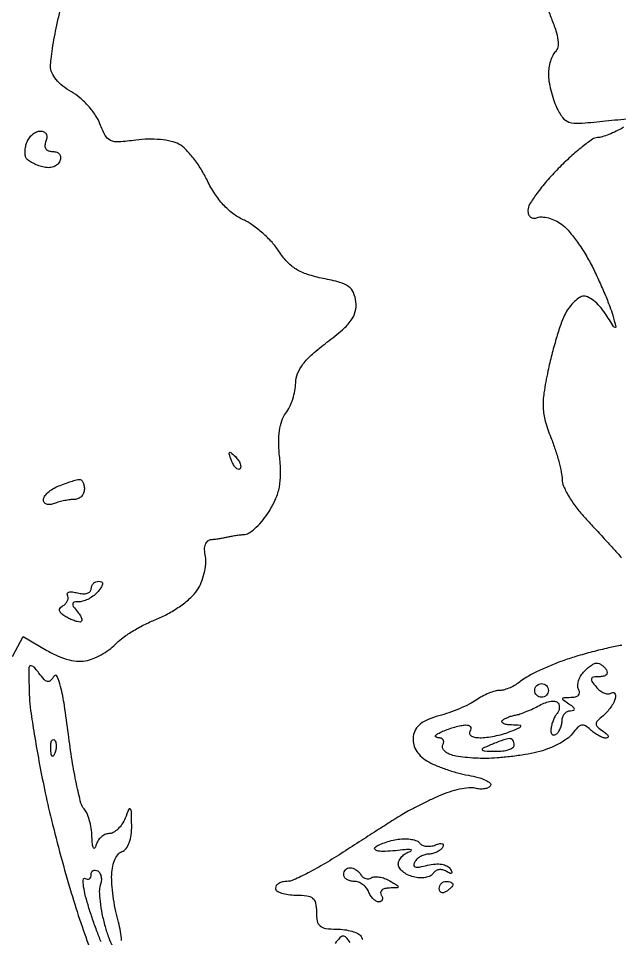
# Model space of a CAD drawing. Extents: x 0 to 102, y 0 to 135.
# Drawn here: x 51.55 to 59, y 95.99 to 107.4 of the extents above; entities that cross this region are included whole.
import ezdxf

# ---------------------------------------------------------------- set-up
doc = ezdxf.new("R2010")
doc.units = 0
doc.header["$MEASUREMENT"] = 0

msp = doc.modelspace()

# ---------------------------------------------------------------- linework, layer by layer
for points in [[(58.107015, 107.548271, 0.035519), (58.156996, 107.399824, -0.020224), (58.213112, 107.248603, -0.048775), (58.238826, 107.132209, -0.071553), (58.23684, 107.045543, -0.156157), (58.206742, 106.987102, 0.083641), (58.173514, 106.940411, 0.037252), (58.145622, 106.869993, 0.035529), (58.126584, 106.789283, 0.040175), (58.1202, 106.709961, 0.040136), (58.127343, 106.621114, 0.019931), (58.149846, 106.510283, 0.019643), (58.182469, 106.396601, 0.027205), (58.221123, 106.297858, 0.052288), (58.295431, 106.171618, 0.161617), (58.375277, 106.115354, 0.089651), (58.50137, 106.100845, 0.009891), (58.792173, 106.125343, -0.002486), (59.094668, 106.155344, -0.094833)], [(51.478095, 99.487657), (51.607068, 99.737063), (51.903603, 99.562104, 0.030297), (52.044588, 99.49005, 0.043378), (52.177558, 99.445217, 0.049835), (52.299724, 99.428138, 0.071426), (52.408327, 99.439396, 0.045038), (52.498998, 99.471054, 0.027529), (52.599539, 99.523522, 0.027469), (52.694177, 99.587018, 0.043234), (52.766909, 99.652407, -0.050905), (52.848957, 99.723932, -0.018967), (52.977263, 99.807505, -0.018563), (53.125061, 99.888686, -0.021359), (53.27182, 99.954656, 0.033307), (53.417817, 100.024519, 0.027487), (53.563327, 100.117351, 0.02834), (53.687687, 100.217813, 0.063734), (53.766346, 100.309822, 0.048314), (53.817094, 100.406476, 0.036976), (53.853873, 100.520111, 0.037942), (53.872425, 100.632745, 0.069181), (53.867707, 100.725648, -0.040749), (53.858277, 100.813088, -0.093092), (53.868783, 100.878328, -0.137608), (53.898284, 100.919755, -0.147791), (53.944232, 100.938375, 0.009589), (53.994508, 100.943966, 0.006894), (54.050421, 100.952056, 0.006965), (54.103431, 100.961234, 0.014908), (54.144, 100.9701, -0.017014), (54.185395, 100.978964, -0.007225), (54.241391, 100.988144, -0.007138), (54.301489, 100.99623, -0.009286), (54.356743, 101.001825, 0.134233), (54.417564, 101.023972, 0.035703), (54.498055, 101.09006, 0.033543), (54.582222, 101.181336, 0.029084), (54.657857, 101.28735, 0.037151), (54.739512, 101.44145, 0.054959), (54.785135, 101.587284, 0.050067), (54.800308, 101.749367, 0.025117), (54.788592, 101.954926, -0.022434), (54.777192, 102.137682, -0.039113), (54.786404, 102.289142, -0.048088), (54.815672, 102.411363, -0.079448), (54.865488, 102.504826, 0.052591), (54.911345, 102.580778, 0.030851), (54.950414, 102.679623, 0.030573), (54.977589, 102.784469, 0.045049), (54.987309, 102.879027, -0.093332), (55.01089, 102.996238, -0.067465), (55.077195, 103.112209, -0.048606), (55.193951, 103.237227, -0.019849), (55.374526, 103.384066, 0.01685), (55.568301, 103.53972, 0.05982), (55.675669, 103.657101, 0.093586), (55.726112, 103.765725, 0.09132), (55.734076, 103.88624, 0.073223), (55.703362, 104.000619, 0.136804), (55.643498, 104.074581, 0.087744), (55.534117, 104.126529, 0.018717), (55.3284, 104.174897, -0.029258), (55.134779, 104.224748, -0.060364), (54.992953, 104.289977, -0.067202), (54.880509, 104.382001, -0.045141), (54.7785, 104.513297, 0.042244), (54.693831, 104.623586, 0.027084), (54.578721, 104.736885, 0.027174), (54.45298, 104.836294, 0.045015), (54.336, 104.904, -0.054899), (54.208389, 104.981257, -0.043634), (54.089513, 105.090083, -0.04052), (53.983213, 105.226683, -0.033931), (53.89314, 105.386783, 0.027771), (53.814757, 105.530209, 0.026238), (53.719583, 105.666921, 0.027197), (53.622453, 105.778791, 0.077662), (53.540413, 105.840694, 0.069525), (53.44426, 105.876073, 0.030146), (53.309281, 105.896952, 0.028457), (53.157194, 105.902475, 0.028912), (53.006277, 105.890617, -0.016875), (52.793335, 105.868721, -0.124022), (52.693439, 105.886698, -0.162745), (52.62732, 105.947987, -0.034941), (52.561139, 106.091995, 0.058048), (52.506192, 106.198346, 0.033893), (52.418037, 106.311788, 0.033472), (52.312957, 106.414809, 0.047822), (52.20622, 106.489889, -0.039514), (52.099819, 106.562125, -0.053534), (52.017477, 106.643972, -0.062906), (51.965176, 106.728178, -0.112664), (51.948619, 106.8075, -0.025171), (51.954661, 106.894998, -0.007702), (51.972467, 107.026402, -0.007688), (51.996968, 107.173131, -0.008339), (52.025379, 107.3151, -0.007122), (52.06431, 107.482553, -0.002723)], [(59.0508, 106.049764, -0.019484), (58.961706, 106.001862, -0.019331), (58.868923, 105.960907, -0.019603), (58.785176, 105.931487, -0.067991), (58.728645, 105.922198, 0.146331), (58.666182, 105.901659, 0.01505), (58.540105, 105.808106, 0.01774), (58.394198, 105.68422, 0.013275), (58.242195, 105.538009, 0.016406), (58.098296, 105.382131, 0.020952), (57.97679, 105.229001, 0.019409), (57.887349, 105.095432, 0.138687), (57.8664, 105.021358, 0.079968), (57.87468, 104.969916, 0.149615), (57.898826, 104.935822, 0.161092), (57.936461, 104.922589, 0.096568), (57.983588, 104.930867, -0.112158), (58.041347, 104.939184, -0.046709), (58.119365, 104.925494, -0.043106), (58.20353, 104.894464, -0.042935), (58.281247, 104.849429, -0.062806), (58.36408, 104.77433, -0.020166), (58.467156, 104.64384, -0.01976), (58.571265, 104.487919, -0.020885), (58.660703, 104.327061, -0.008583), (58.741119, 104.159951, -0.007867), (58.818202, 103.985285, -0.00789), (58.882075, 103.827252, -0.025438), (58.917446, 103.7196, -0.002859), (58.955669, 103.576421, -0.568519), (58.947123, 103.567761, -0.189238), (58.928652, 103.580834, -0.001356), (58.822888, 103.742925, 0.039036), (58.755435, 103.831023, 0.046979), (58.678822, 103.901743, 0.053684), (58.604731, 103.946586, 0.158113), (58.546343, 103.953827, 0.110792), (58.491434, 103.9299, 0.042752), (58.428443, 103.874978, 0.039674), (58.367899, 103.801466, 0.039156), (58.319428, 103.719001, 0.031621), (58.273086, 103.606228, 0.009478), (58.216807, 103.429143, 0.009461), (58.161044, 103.227529, 0.010121), (58.114279, 103.028409, 0.01511), (58.064691, 102.756237, 0.048519), (58.054935, 102.572456, 0.057029), (58.08133, 102.406643, 0.027211), (58.15061, 102.201847, -0.014998), (58.203737, 102.056582, -0.014561), (58.24863, 101.906964, -0.014629), (58.280383, 101.773239, -0.051012), (58.2894, 101.685084, 0.104541), (58.307377, 101.600044, 0.028783), (58.370167, 101.47771, 0.027757), (58.459116, 101.344069, 0.025827), (58.56435, 101.217699, -0.000833), (58.683265, 101.088602, -0.000631), (58.813319, 100.946581, -0.000638), (58.935057, 100.812962, -0.001487), (59.025805, 100.712503, 0.044297)], [(59.031525, 99.62479, 0.016527), (58.865715, 99.593347, 0.009013), (58.664438, 99.544415, 0.008972), (58.461432, 99.487257, 0.014082), (58.2894, 99.430141, 0.013223), (58.133856, 99.368884, 0.013106), (57.981297, 99.29932, 0.013066), (57.851177, 99.231551, 0.048537), (57.775139, 99.179163, -0.039337), (57.714999, 99.136079, -0.032248), (57.644807, 99.099665, -0.033366), (57.575529, 99.074583, -0.07028), (57.519013, 99.0666, 0.069915), (57.460038, 99.058313, 0.027193), (57.382023, 99.031278, 0.026276), (57.299503, 98.99238, 0.029503), (57.224776, 98.946356, -0.036697), (57.138488, 98.894908, -0.016254), (57.017962, 98.839371, -0.015986), (56.885906, 98.788559, -0.020755), (56.761802, 98.751006, 0.034782), (56.628584, 98.706582, 0.071435), (56.534112, 98.650716, 0.091414), (56.474055, 98.5811, 0.096354), (56.444167, 98.495896, 0.083959), (56.446048, 98.41142, 0.080131), (56.475462, 98.330764, 0.072559), (56.532005, 98.257075, 0.052761), (56.613367, 98.193142, 0.038976), (56.710855, 98.142056, 0.017663), (56.845345, 98.089979, 0.017365), (56.991816, 98.044767, 0.022753), (57.128501, 98.014321, -0.023093), (57.247905, 97.987639, -0.042812), (57.341078, 97.953459, -0.062265), (57.398059, 97.917612, -0.375964), (57.403367, 97.885868, -0.146006), (57.375403, 97.86098, -0.0663), (57.328228, 97.846134, -0.057404), (57.270416, 97.842789, -0.049765), (57.210395, 97.852249, 0.088531), (57.133509, 97.85835, 0.027696), (57.018803, 97.840685, 0.026706), (56.890468, 97.806328, 0.026586), (56.766329, 97.758445, 0.0065), (56.640668, 97.70016, 0.005305), (56.507697, 97.634626, 0.005363), (56.386588, 97.571691, 0.013982), (56.3013, 97.523093, 0.004976), (56.203654, 97.462438, 0.000841), (56.018447, 97.344384, 0.000919), (55.80131, 97.204899, 0.000817), (55.575997, 97.059055, -0.01075), (55.352667, 96.920711, -0.013872), (55.141581, 96.803919, -0.011638), (54.961908, 96.71616, -0.108188), (54.878047, 96.6978, 0.057718), (54.823794, 96.691516, 0.076943), (54.777867, 96.672949, 0.095809), (54.747091, 96.645472, 0.164188), (54.7362, 96.6132, 0.254951), (54.753929, 96.580691, 0.06271), (54.810754, 96.553451, 0.048861), (54.892773, 96.534756, 0.031626), (54.99, 96.5286, -0.030103), (55.12651, 96.520374, -0.144586), (55.19727, 96.489825, -0.173074), (55.233092, 96.429147, -0.047675), (55.2438, 96.3171, 0.047364), (55.254394, 96.205517, 0.170873), (55.289831, 96.144729, 0.145685), (55.359579, 96.113982, 0.031475), (55.492607, 96.1056, -0.033433), (55.591937, 96.098951, -0.038601), (55.684708, 96.079095, -0.042192), (55.758883, 96.050125, -0.14106), (55.797179, 96.015371, -0.067766), (55.81435, 95.976738, -0.070172)], [(52.827752, 95.965736, 0.034375), (52.816412, 96.075969, 0.027023), (52.789582, 96.193053, -0.019697), (52.757475, 96.324303, -0.012911), (52.730411, 96.477642, -0.012995), (52.711766, 96.628594, -0.02423), (52.7058, 96.75164, -0.039345), (52.714558, 96.862768, -0.056435), (52.740888, 96.957886, -0.068812), (52.781406, 97.028619, -0.137552), (52.8327, 97.066794, 0.137975), (52.885078, 97.105842, 0.07499), (52.9243, 97.176584, 0.058641), (52.948109, 97.274127, 0.035407), (52.954238, 97.393095, 0.003344), (52.949745, 97.56584, 0.182202), (52.937442, 97.595504, 0.537151), (52.919671, 97.592478, 0.008529), (52.872364, 97.48035, -0.051787), (52.833934, 97.407545, -0.055256), (52.782072, 97.345915, -0.061896), (52.725282, 97.303878, -0.129104), (52.672429, 97.29, 0.109792), (52.62236, 97.278871, 0.075814), (52.573897, 97.24651, 0.070823), (52.534357, 97.198534, 0.073199), (52.510317, 97.14195, -0.103965), (52.494889, 97.111029, -0.564704), (52.480091, 97.112923, -0.080621), (52.467879, 97.159872, -0.01389), (52.461814, 97.25193, 0.029737), (52.451518, 97.357219, 0.029999), (52.428818, 97.460229, 0.031444), (52.398112, 97.5471, 0.095987), (52.363268, 97.598692, -0.137318), (52.323761, 97.668914, -0.008281), (52.269725, 97.90722, -0.011894), (52.216148, 98.197312, -0.008478), (52.169424, 98.5244, 0.007029), (52.119727, 98.879647, 0.022401), (52.072647, 99.114498, 0.043937), (52.029284, 99.240908, 0.602745), (51.991442, 99.243472, -0.058356), (51.948643, 99.189468, -0.251244), (51.910688, 99.178069, -0.162572), (51.868182, 99.202568, -0.023565), (51.804586, 99.281453, 0.026315), (51.760141, 99.335969, 0.069497), (51.721566, 99.368159, 0.189393), (51.695955, 99.372881, 0.329032), (51.682029, 99.35772, 0.025797), (51.679388, 99.310332, 0.003821), (51.67973, 99.214509, 0.004298), (51.681974, 99.101203, 0.003686), (51.68624, 98.982, 0.024678), (51.70159, 98.816509, 0.00502), (51.746153, 98.525349, 0.00528), (51.804995, 98.187568, 0.004928), (51.872247, 97.843242, 0.009867), (51.958617, 97.461453, 0.005791), (52.076223, 97.008052, 0.00579), (52.204374, 96.557228, 0.009815), (52.323381, 96.183348, 0.006838), (52.446433, 95.837102, 0.005697)], [(52.575412, 95.948203, -0.007945), (52.519837, 96.089536, -0.007913), (52.462749, 96.249426, -0.008695), (52.412604, 96.406115, -0.014239), (52.374472, 96.547263, -0.030934), (52.355095, 96.657803, -0.055402), (52.355029, 96.724861, -0.551074), (52.375726, 96.734955, 0.101702), (52.4048, 96.724313, 0.178001), (52.429594, 96.729446, 0.167093), (52.446212, 96.749862, 0.088247), (52.452, 96.7824, -0.095386), (52.458208, 96.814646, -0.173393), (52.475766, 96.834513, -0.172261), (52.502036, 96.838819, -0.093996), (52.532905, 96.826984, -0.129626), (52.560136, 96.798299, -0.080717), (52.575715, 96.754328, -0.071493), (52.577628, 96.702195, -0.065178), (52.56503, 96.649863, 0.0995), (52.552688, 96.577116, 0.020906), (52.56203, 96.447755, 0.02114), (52.585914, 96.296065, 0.018639), (52.623316, 96.140343, 0.021011), (52.669484, 95.998661, 0.041094), (52.719932, 95.891272, 0.064018)], [(55.660592, 95.93885, 0.035271), (55.61157, 96.003213, 0.229395), (55.575088, 96.018567, 0.192445), (55.536152, 96.000576, 0.024472), (55.474842, 95.929069, -0.038927)]]:
    msp.add_lwpolyline(points, format="xyb")
for points in [[(51.823896, 106.0038, -0.110721), (51.866071, 105.994345, -0.163185), (51.893231, 105.968291, -0.139599), (51.901698, 105.927625, -0.073701), (51.890394, 105.8769, 0.077108), (51.878928, 105.823758, 0.163069), (51.889825, 105.783559, 0.166396), (51.922506, 105.758558, 0.08099), (51.974994, 105.75, -0.082571), (52.025339, 105.741629, -0.150528), (52.058746, 105.717356, -0.159047), (52.071605, 105.679589, -0.095069), (52.063181, 105.632449, -0.120025), (52.033174, 105.589085, -0.096896), (51.98426, 105.560202, -0.084314), (51.921774, 105.54935, -0.064969), (51.853018, 105.558061, -0.028686), (51.786809, 105.579498, -0.029766), (51.724329, 105.608153, -0.031176), (51.67364, 105.63936, -0.101102), (51.646707, 105.667977, -0.109212), (51.634464, 105.703032, -0.042506), (51.632735, 105.754642, -0.039505), (51.640372, 105.812856, -0.03927), (51.657077, 105.869266, -0.0687), (51.685416, 105.9207, -0.062919), (51.727376, 105.96428, -0.066727), (51.776002, 105.993788, -0.103406)], [(54.239098, 101.96556, -0.043285), (54.275865, 101.92214, -0.063152), (54.299429, 101.877958, -0.082976), (54.3071, 101.83977, -0.20742), (54.296861, 101.813861, -0.278911), (54.274173, 101.808275, -0.120343), (54.246446, 101.824976, -0.070189), (54.217287, 101.863414, -0.036269), (54.191739, 101.918201, -0.008399), (54.162461, 101.999156, -0.286372), (54.16687, 102.018194, -0.400052), (54.183216, 102.018591, -0.011214)], [(52.30395, 101.683838, -0.199245), (52.328148, 101.676112, -0.097127), (52.348762, 101.650348, -0.072143), (52.362735, 101.61048, -0.048304), (52.3674, 101.5623, -0.093456), (52.358266, 101.513859, -0.096457), (52.332156, 101.472677, -0.099144), (52.293199, 101.445113, -0.104916), (52.247419, 101.4354, 0.032815), (52.191863, 101.43175, 0.017107), (52.123373, 101.420316, 0.016939), (52.053609, 101.403722, 0.024761), (51.993619, 101.384049, -0.062999), (51.942332, 101.371467, -0.110273), (51.899048, 101.376025, -0.151921), (51.870626, 101.396578, -0.162188), (51.8598, 101.429075, -0.154462), (51.873219, 101.471478, -0.055163), (51.915715, 101.519617, -0.04824), (51.977312, 101.56557, -0.040613), (52.05015, 101.601964, -0.00826), (52.127679, 101.631649, -0.009274), (52.203223, 101.657575, -0.008655), (52.26819, 101.677298, -0.048317)], [(52.546959, 100.4202, -0.122183), (52.581622, 100.411601, -0.300026), (52.593669, 100.389629, -0.128583), (52.580398, 100.351777, -0.024942), (52.5366, 100.2933, -0.052047), (52.486929, 100.244742, -0.042511), (52.424943, 100.203677, -0.04415), (52.360638, 100.175584, -0.081088), (52.304382, 100.1664, 0.041804), (52.242345, 100.161204, 0.319009), (52.222768, 100.141653, 0.198558), (52.230479, 100.107736, 0.019291), (52.2828, 100.0395, -0.032426), (52.318139, 99.990816, -0.079486), (52.335499, 99.950257, -0.181978), (52.332583, 99.924837, -0.285958), (52.314309, 99.913895, -0.065793), (52.278099, 99.919329, -0.023428), (52.228464, 99.936175, -0.022774), (52.175081, 99.959987, -0.024921), (52.125718, 99.98792, -0.043884), (52.077463, 100.024794, -0.171994), (52.060091, 100.057368, -0.220943), (52.069165, 100.088268, -0.074313), (52.105948, 100.119371, 0.07295), (52.138963, 100.147134, 0.087612), (52.160185, 100.181659, 0.100524), (52.166543, 100.217407, 0.133079), (52.157163, 100.248956, -0.267951), (52.15649, 100.271406, -0.220586), (52.175969, 100.285998, -0.085212), (52.220533, 100.287724, -0.031131), (52.282683, 100.275543, 0.049732), (52.348276, 100.2652, 0.086512), (52.402855, 100.271537, 0.126766), (52.438561, 100.292958, 0.197055), (52.452, 100.325733, -0.09957), (52.459251, 100.361784, -0.098068), (52.479894, 100.39245, -0.097819), (52.510718, 100.41299, -0.098509)], [(58.717766, 99.405, -0.100231), (58.748094, 99.398859, -0.052176), (58.782032, 99.380149, -0.04891), (58.814164, 99.352761, -0.053459), (58.8393, 99.3204, -0.154445), (58.847392, 99.288323, -0.191481), (58.83444, 99.260651, -0.129057), (58.800036, 99.241947, -0.060393), (58.749334, 99.2358, 0.033203), (58.6777, 99.231038, 0.294927), (58.65476, 99.211465, 0.227799), (58.660097, 99.177772, 0.021919), (58.711627, 99.109831, 0.052224), (58.757335, 99.065179, 0.065679), (58.808113, 99.034865, 0.079431), (58.85599, 99.022717, 0.162288), (58.893282, 99.03152, -0.116359), (58.920726, 99.040672, -0.245243), (58.940912, 99.032356, -0.168746), (58.950608, 99.006959, -0.058936), (58.947146, 98.967444, -0.068555), (58.929245, 98.917161, -0.032044), (58.893452, 98.857852, -0.031), (58.847283, 98.799461, -0.0378), (58.797, 98.751264, 0.024848), (58.728395, 98.688829, 0.19823), (58.7124, 98.650071, 0.218209), (58.729132, 98.613557, 0.030441), (58.797, 98.561903, -0.030488), (58.84017, 98.52904, -0.111287), (58.860529, 98.501553, -0.32725), (58.856671, 98.484026, -0.178616), (58.83507, 98.475695, -0.089611), (58.793442, 98.482591, -0.036677), (58.740839, 98.505845, -0.034796), (58.686607, 98.539778, -0.037478), (58.639025, 98.58015, 0.06132), (58.579433, 98.626021, 0.190778), (58.530287, 98.633777, 0.147132), (58.480658, 98.605842, 0.032483), (58.416962, 98.530374, -0.080866), (58.350374, 98.465372, -0.031943), (58.240791, 98.398472, -0.030584), (58.110818, 98.339947, -0.033485), (57.978507, 98.299743, -0.016482), (57.83207, 98.270806, -0.010267), (57.6588, 98.246106, -0.010299), (57.486748, 98.228762, -0.018343), (57.344569, 98.222618, -0.014868), (57.215979, 98.225606, -0.014341), (57.086231, 98.236223, -0.014418), (56.972604, 98.252138, -0.049645), (56.900905, 98.271765, -0.060475), (56.853369, 98.29695, -0.091339), (56.820488, 98.330147, -0.120446), (56.807122, 98.365798, -0.169737), (56.814379, 98.398665, 0.129484), (56.823305, 98.42793, 0.177488), (56.814905, 98.453899, 0.140704), (56.789317, 98.472442, 0.073602), (56.750443, 98.480346, -0.141044), (56.724589, 98.489314, -0.421563), (56.721933, 98.505903, -0.108547), (56.750192, 98.530459, -0.023328), (56.8089, 98.559, -0.017946), (56.8818, 98.587273, -0.015046), (56.960928, 98.612097, -0.015311), (57.034657, 98.630396, -0.039777), (57.088843, 98.637654, -0.079362), (57.12728, 98.633613, -0.1687), (57.151696, 98.617002, -0.194098), (57.158557, 98.590759, -0.10687), (57.1473, 98.559, 0.228439), (57.143962, 98.527143, 0.182831), (57.166625, 98.500585, 0.093958), (57.217812, 98.483887, 0.039619), (57.290357, 98.480346, 0.02794), (57.377459, 98.487881, 0.017587), (57.478021, 98.505903, 0.017649), (57.575995, 98.530691, 0.030702), (57.6549, 98.559, 0.003085), (57.766943, 98.607968, 0.272243), (57.777161, 98.62225, 0.424374), (57.768034, 98.632798, 0.004544), (57.66195, 98.637654, -0.029516), (57.60298, 98.643313, -0.073543), (57.561722, 98.656144, -0.17797), (57.544952, 98.673431, -0.310257), (57.548448, 98.692248, -0.069946), (57.575007, 98.71226, -0.027884), (57.616147, 98.732149, -0.026929), (57.663575, 98.748964, -0.030539), (57.710598, 98.759767, 0.040757), (57.766781, 98.773886, 0.014137), (57.845166, 98.80303, 0.013936), (57.930079, 98.840149, 0.015761), (58.009316, 98.880547, -0.038585), (58.083539, 98.914218, -0.056064), (58.153383, 98.931069, -0.07201), (58.208926, 98.930011, -0.216911), (58.239666, 98.909429, -0.085074), (58.252654, 98.87727, -0.075633), (58.254931, 98.841241, -0.077464), (58.246451, 98.80696, -0.09738), (58.228251, 98.779851, 0.069234), (58.205242, 98.749404, 0.029373), (58.182931, 98.703238, 0.028366), (58.164552, 98.650398, 0.033083), (58.153378, 98.598448, 0.055477), (58.151824, 98.553915, 0.144908), (58.163106, 98.524281, 0.231326), (58.184497, 98.513561, 0.14181), (58.212227, 98.52129, 0.095096), (58.241784, 98.548452, 0.052788), (58.26673, 98.590785, 0.04999), (58.283675, 98.640724, 0.056869), (58.2894, 98.690893, -0.085236), (58.297411, 98.737544, -0.092562), (58.320464, 98.77737, -0.099043), (58.354808, 98.804248, -0.114078), (58.39515, 98.814095, 0.066727), (58.433636, 98.819735, 0.405416), (58.442737, 98.835569, 0.167501), (58.426609, 98.860156, 0.021149), (58.374, 98.8974, -0.012279), (58.304778, 98.944584, -0.323649), (58.298063, 98.964715, -0.312363), (58.315109, 98.977977, -0.011801), (58.400143, 98.980705, 0.058097), (58.455039, 98.987576, 0.125071), (58.492397, 99.007476, 0.190164), (58.506721, 99.036632, 0.159942), (58.49861, 99.070306, -0.126816), (58.485281, 99.113197, -0.067771), (58.490099, 99.16886, -0.06058), (58.511241, 99.228122, -0.05732), (58.546276, 99.281806, -0.030395), (58.590507, 99.328954, -0.033407), (58.638826, 99.368812, -0.035523), (58.684248, 99.396781, -0.120812)], [(58.0356, 99.1512, -0.099038), (58.067887, 99.144741, -0.097945), (58.095349, 99.126349, -0.097945), (58.113741, 99.098887, -0.099038), (58.1202, 99.0666, -0.099038), (58.113741, 99.034313, -0.097945), (58.095349, 99.006851, -0.097945), (58.067887, 98.988459, -0.099038), (58.0356, 98.982, -0.099038), (58.003313, 98.988459, -0.097945), (57.975851, 99.006851, -0.097945), (57.957459, 99.034313, -0.099038), (57.951, 99.0666, -0.099038), (57.957459, 99.098887, -0.097945), (57.975851, 99.126349, -0.097945), (58.003313, 99.144741, -0.099038)], [(51.995513, 98.451487, -0.126455), (52.011861, 98.423829, -0.060344), (52.018558, 98.382772, -0.05415), (52.015392, 98.335603, -0.051402), (52.002191, 98.289337, -0.054073), (51.983448, 98.254087, -0.470617), (51.96803, 98.252628, -0.168741), (51.956074, 98.277311, -0.018894), (51.951079, 98.34045, -0.028489), (51.952009, 98.399347, -0.077125), (51.961376, 98.439954, -0.208169), (51.976997, 98.455397, -0.296942)], [(57.63375, 98.468454, 0.048242), (57.598918, 98.46176, 0.009939), (57.539236, 98.442897, 0.010367), (57.470532, 98.41807, 0.009594), (57.4011, 98.3898, 0.009027), (57.303265, 98.34565, 0.485414), (57.299291, 98.328288, 0.215481), (57.323673, 98.31598, 0.004372), (57.46455, 98.311146, 0.034583), (57.553665, 98.315033, 0.053373), (57.628859, 98.331798, 0.070412), (57.680462, 98.357791, 0.24567), (57.6972, 98.3898, 0.074428), (57.692428, 98.421678, 0.095702), (57.678562, 98.447802, 0.111693), (57.657926, 98.464134, 0.135953)], [(56.525412, 97.17316, 0.135853), (56.556812, 97.147697, 0.073112), (56.605269, 97.13453, 0.064033), (56.662595, 97.135019, 0.05756), (56.720156, 97.149803, -0.032196), (56.773704, 97.166487, -0.142308), (56.806355, 97.165015, -0.338742), (56.817428, 97.148471, -0.123158), (56.808301, 97.119831, -0.086059), (56.779924, 97.087818, -0.053392), (56.737454, 97.060767, -0.051646), (56.688255, 97.042402, -0.063602), (56.6397, 97.0362, 0.072569), (56.590537, 97.029027, 0.052975), (56.53953, 97.007724, 0.053241), (56.494438, 96.976353, 0.075892), (56.462874, 96.939262, 0.140338), (56.451945, 96.900483, 0.339317), (56.469077, 96.878335, 0.108155), (56.522106, 96.876071, 0.018281), (56.621897, 96.897272, -0.039964), (56.714946, 96.912864, -0.059797), (56.797231, 96.910121, -0.074423), (56.861577, 96.890122, -0.142786), (56.901387, 96.854239, -0.028815), (56.923341, 96.813663, -0.367998), (56.919112, 96.798195, -0.273124), (56.900331, 96.796965, -0.021442), (56.854813, 96.822467, 0.084797), (56.809583, 96.840763, 0.093412), (56.762403, 96.842127, 0.100435), (56.720644, 96.826525, 0.115371), (56.690665, 96.796419, -0.145049), (56.655129, 96.764674, -0.06654), (56.595369, 96.745652, -0.057679), (56.522206, 96.741254, -0.050191), (56.446323, 96.753148, -0.05213), (56.374674, 96.780112, -0.060627), (56.314026, 96.820301, -0.070474), (56.272811, 96.866938, -0.146801), (56.259, 96.912964, -0.118776), (56.270034, 96.958759, -0.07117), (56.30249, 97.004705, -0.064734), (56.350448, 97.043839, -0.06379), (56.40705, 97.069642, 0.224103), (56.420356, 97.081821, 0.51706), (56.41435, 97.091278, 0.032578), (56.343107, 97.090245, 0.007594), (56.224002, 97.078916, -0.01662), (56.096751, 97.069127, -0.047876), (56.008464, 97.073734, -0.145879), (55.970693, 97.091402, -0.437098), (55.970202, 97.116708, -0.079092), (56.01421, 97.147349, -0.026244), (56.086922, 97.177909, -0.025377), (56.17236, 97.203838, -0.026279), (56.259, 97.220624, -0.036358), (56.343988, 97.226253, -0.042466), (56.424502, 97.218871, -0.047317), (56.48974, 97.200754, -0.147547)], [(55.661807, 96.867, -0.090837), (55.69618, 96.860703, -0.053152), (55.733639, 96.841743, -0.050815), (55.768322, 96.813909, -0.059916), (55.794553, 96.78102, 0.089627), (55.820773, 96.75186, 0.095226), (55.855019, 96.734473, 0.099813), (55.891912, 96.73148, 0.109321), (55.925776, 96.743299, -0.129238), (55.966295, 96.755679, -0.051788), (56.024609, 96.751941, -0.046694), (56.089904, 96.734514, -0.043328), (56.15258, 96.704951, -0.004803), (56.248278, 96.647984, -0.27479), (56.25754, 96.630531, -0.387308), (56.245711, 96.618751, -0.006871), (56.148257, 96.615773, 0.05604), (56.093384, 96.608667, 0.118678), (56.05553, 96.589104, 0.18566), (56.04045, 96.560861, 0.170847), (56.0475, 96.5286, -0.072176), (56.061548, 96.496232, -0.147995), (56.060768, 96.468851, -0.188867), (56.045674, 96.450774, -0.126107), (56.019244, 96.444, -0.132176), (55.984844, 96.453255, -0.062736), (55.948057, 96.481277, -0.055699), (55.914612, 96.522363, -0.051433), (55.890006, 96.5709, 0.081035), (55.861705, 96.619411, 0.065663), (55.817558, 96.660523, 0.06652), (55.764922, 96.688318, 0.088478), (55.711755, 96.6978, -0.063461), (55.662221, 96.704112, -0.081424), (55.620257, 96.722651, -0.09843), (55.592178, 96.750136, -0.151099), (55.5822, 96.7824, -0.092995), (55.588259, 96.814695, -0.096318), (55.605585, 96.842149, -0.099231), (55.631433, 96.860523, -0.105429)], [(56.8512, 96.6978, -0.042167), (56.883589, 96.695064, -0.061769), (56.910949, 96.686841, -0.081139), (56.929501, 96.674759, -0.210953), (56.9358, 96.660493, -0.151918), (56.930255, 96.642665, -0.038439), (56.910949, 96.618786, -0.035638), (56.883583, 96.593657, -0.029505), (56.8512, 96.5709, -0.082592), (56.818874, 96.557659, -0.161196), (56.791451, 96.560291, -0.182303), (56.773223, 96.578179, -0.108972), (56.7666, 96.608207, -0.093332), (56.77304, 96.642407, -0.09642), (56.791451, 96.671482, -0.099167), (56.81892, 96.690942, -0.105053)]]:
    msp.add_lwpolyline(points, format="xyb", close=True)

doc.saveas('drawing.dxf')
